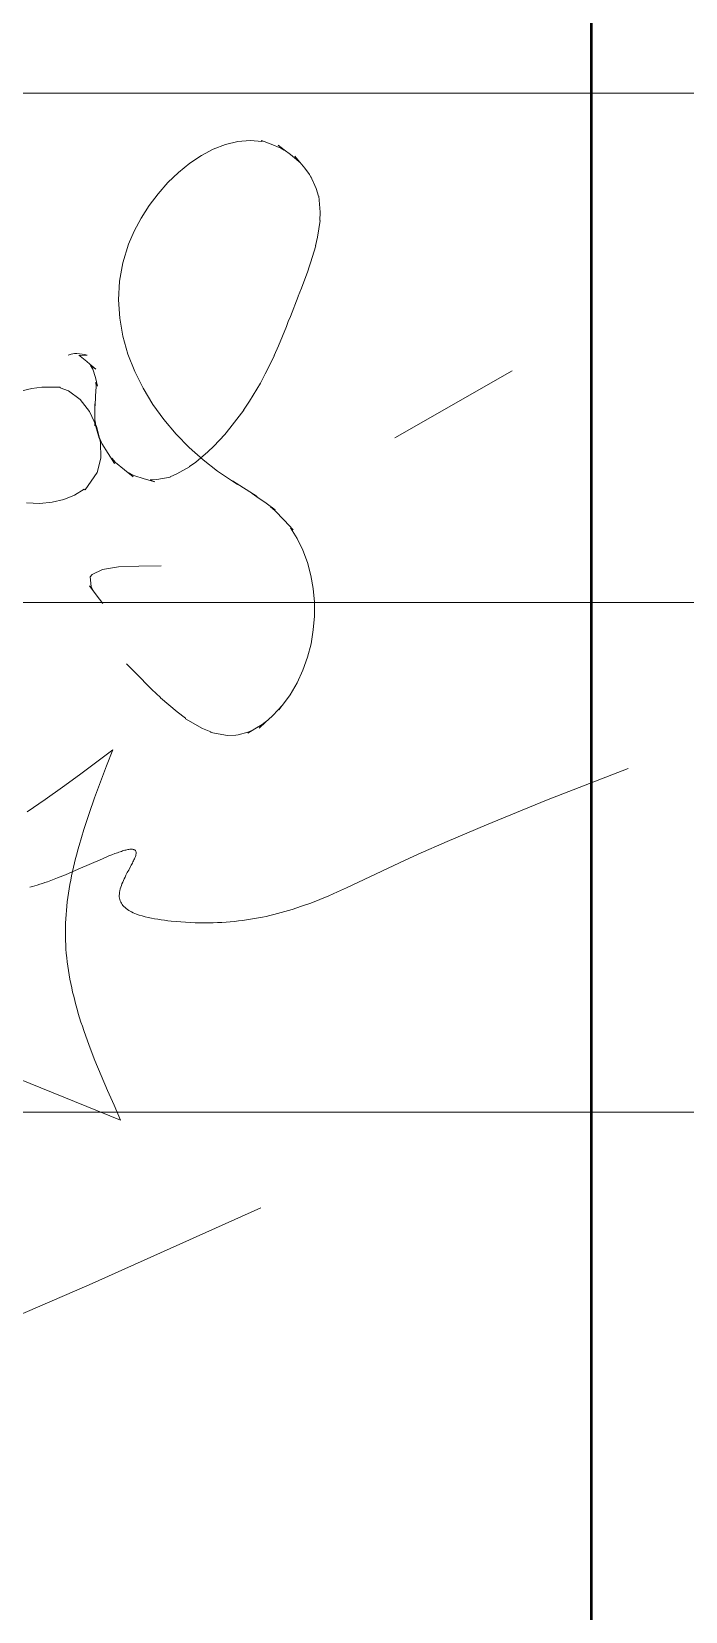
# Model space of a CAD drawing. Header units: millimetres. Extents: x 2020 to 424620, y 1313 to 117846.
# Drawn here: x 400405 to 400662, y 106569 to 107190 of the extents above; entities that cross this region are included whole.
import ezdxf

# ---------------------------------------------------------------- set-up
doc = ezdxf.new("R2010")
doc.units = ezdxf.units.MM
doc.layers.add('STANDARD', color=18, linetype='Continuous', lineweight=25, true_color=0x000000)

# ---------------------------------------------------------------- blocks, each defined once
blk = doc.blocks.new('*U87')
at = {"layer": 'STANDARD', "color": 0, "linetype": 'Continuous', "lineweight": 50}
blk.add_line((-130, 55), (-130, 0), dxfattribs=at)
at = {"layer": 'STANDARD', "color": 0, "linetype": 'Continuous', "lineweight": 13}
for p, q in [((-185, 25), (-120, 25)), ((-185, 20), (-120, 20)), ((-185, 15), (-120, 15))]:
    blk.add_line(p, q, dxfattribs=at)
at = {"layer": 'STANDARD', "color": 5, "linetype": 'Continuous', "lineweight": 18}
for p, q in [((-133.467, 24.527), (-133.588, 24.498)), ((-133.347, 24.537), (-133.467, 24.527)), ((-133.229, 24.526), (-133.347, 24.537)), ((-133.14, 24.499), (-133.236, 24.536)), ((-133.236, 24.536), (-133.229, 24.526)), ((-133.825, 24.389), (-133.939, 24.312)), ((-133.708, 24.451), (-133.825, 24.389)), ((-133.588, 24.498), (-133.708, 24.451)), ((-133.046, 24.461), (-133.14, 24.499)), ((-133.011, 24.445), (-133.073, 24.491)), ((-133.073, 24.491), (-133.013, 24.442)), ((-133.013, 24.442), (-133.046, 24.461)), ((-132.95, 24.398), (-133.011, 24.445)), ((-132.89, 24.349), (-132.95, 24.398)), ((-132.858, 24.324), (-132.908, 24.383)), ((-132.908, 24.383), (-132.862, 24.322)), ((-132.862, 24.322), (-132.89, 24.349)), ((-134.049, 24.223), (-134.153, 24.123)), ((-133.939, 24.312), (-134.049, 24.223)), ((-132.811, 24.263), (-132.858, 24.324)), ((-132.765, 24.202), (-132.811, 24.263)), ((-132.746, 24.17), (-132.765, 24.202)), ((-132.697, 24.064), (-132.753, 24.19)), ((-132.753, 24.19), (-132.746, 24.17)), ((-134.153, 24.123), (-134.25, 24.014)), ((-132.676, 23.989), (-132.697, 24.064)), ((-134.338, 23.897), (-134.417, 23.774)), ((-134.25, 24.014), (-134.338, 23.897)), ((-132.672, 23.99), (-132.676, 23.989)), ((-132.659, 23.832), (-132.672, 23.99)), ((-134.417, 23.774), (-134.485, 23.647)), ((-132.684, 23.587), (-132.659, 23.752)), ((-132.661, 23.751), (-132.659, 23.832)), ((-132.659, 23.752), (-132.661, 23.751)), ((-134.485, 23.647), (-134.541, 23.517)), ((-132.704, 23.503), (-132.684, 23.587)), ((-134.541, 23.517), (-134.597, 23.336)), ((-132.753, 23.336), (-132.702, 23.503)), ((-132.702, 23.503), (-132.704, 23.503)), ((-134.597, 23.336), (-134.629, 23.154)), ((-132.781, 23.252), (-132.768, 23.295)), ((-132.768, 23.295), (-132.753, 23.336)), ((-134.629, 23.154), (-134.638, 22.972)), ((-132.843, 23.088), (-132.781, 23.252)), ((-134.638, 22.972), (-134.626, 22.792)), ((-132.952, 22.807), (-132.875, 23.006)), ((-132.875, 23.007), (-132.843, 23.088)), ((-132.875, 23.006), (-132.875, 23.007)), ((-132.972, 22.759), (-132.952, 22.807)), ((-134.626, 22.792), (-134.595, 22.614)), ((-133.069, 22.52), (-132.99, 22.709)), ((-132.99, 22.709), (-132.972, 22.759)), ((-134.595, 22.614), (-134.545, 22.439)), ((-133.11, 22.427), (-133.069, 22.52)), ((-135.132, 22.429), (-135.103, 22.44)), ((-135.103, 22.44), (-135.07, 22.444)), ((-135.07, 22.444), (-135.046, 22.444)), ((-135.046, 22.444), (-135.021, 22.442)), ((-134.945, 22.429), (-135.026, 22.426)), ((-135.026, 22.426), (-135.014, 22.419)), ((-135.021, 22.442), (-134.996, 22.438)), ((-135.014, 22.419), (-134.982, 22.394)), ((-134.996, 22.438), (-134.971, 22.434)), ((-134.982, 22.394), (-134.95, 22.368)), ((-134.971, 22.434), (-134.945, 22.429)), ((-134.95, 22.368), (-134.919, 22.342)), ((-134.919, 22.342), (-134.86, 22.291)), ((-134.545, 22.439), (-134.478, 22.269)), ((-133.198, 22.245), (-133.109, 22.427)), ((-133.109, 22.427), (-133.11, 22.427)), ((-134.86, 22.291), (-134.912, 22.328)), ((-134.912, 22.328), (-134.89, 22.29)), ((-134.89, 22.29), (-134.865, 22.209)), ((-134.865, 22.209), (-134.845, 22.125)), ((-134.478, 22.269), (-134.396, 22.104)), ((-133.246, 22.155), (-133.198, 22.245)), ((-130.775, 22.276), (-131.928, 21.618)), ((-135.684, 22.055), (-135.487, 22.103)), ((-135.487, 22.101), (-135.391, 22.115)), ((-135.487, 22.103), (-135.487, 22.101)), ((-135.391, 22.115), (-135.209, 22.114)), ((-135.209, 22.114), (-135.211, 22.107)), ((-135.211, 22.107), (-135.128, 22.078)), ((-135.128, 22.078), (-135.015, 21.995)), ((-134.862, 22.027), (-134.867, 21.933)), ((-134.858, 22.12), (-134.862, 22.027)), ((-134.845, 22.125), (-134.86, 22.165)), ((-134.86, 22.165), (-134.858, 22.12)), ((-134.396, 22.104), (-134.301, 21.946)), ((-133.352, 21.978), (-133.244, 22.155)), ((-133.244, 22.155), (-133.246, 22.155)), ((-135.015, 21.995), (-134.922, 21.875)), ((-134.922, 21.875), (-134.854, 21.73)), ((-134.869, 21.931), (-134.871, 21.834)), ((-134.866, 21.979), (-134.869, 21.931)), ((-134.867, 21.933), (-134.866, 21.979)), ((-134.301, 21.946), (-134.192, 21.796)), ((-133.546, 21.712), (-133.409, 21.889)), ((-133.412, 21.889), (-133.352, 21.978)), ((-133.409, 21.889), (-133.412, 21.889)), ((-134.871, 21.834), (-134.87, 21.737)), ((-134.87, 21.737), (-134.868, 21.786)), ((-134.868, 21.786), (-134.859, 21.728)), ((-134.859, 21.728), (-134.828, 21.616)), ((-134.854, 21.73), (-134.816, 21.574)), ((-134.192, 21.796), (-134.073, 21.654)), ((-133.596, 21.652), (-133.546, 21.712)), ((-134.828, 21.616), (-134.825, 21.617)), ((-134.825, 21.617), (-134.801, 21.563)), ((-134.816, 21.574), (-134.811, 21.419)), ((-134.801, 21.563), (-134.74, 21.464)), ((-134.073, 21.654), (-133.945, 21.522)), ((-133.704, 21.536), (-133.595, 21.652)), ((-133.595, 21.652), (-133.596, 21.652)), ((-134.811, 21.419), (-134.846, 21.279)), ((-134.74, 21.464), (-134.676, 21.367)), ((-134.676, 21.367), (-134.704, 21.418)), ((-134.704, 21.418), (-134.666, 21.376)), ((-133.945, 21.522), (-133.808, 21.401)), ((-133.879, 21.379), (-133.76, 21.479)), ((-133.808, 21.401), (-133.665, 21.291)), ((-133.76, 21.48), (-133.704, 21.536)), ((-133.76, 21.479), (-133.76, 21.48)), ((-134.846, 21.279), (-134.965, 21.106)), ((-134.666, 21.376), (-134.58, 21.303)), ((-134.58, 21.303), (-134.493, 21.235)), ((-134.493, 21.235), (-134.535, 21.273)), ((-134.535, 21.273), (-134.487, 21.248)), ((-134.487, 21.248), (-134.385, 21.215)), ((-134.131, 21.236), (-134.067, 21.263)), ((-134.067, 21.263), (-133.94, 21.332)), ((-133.941, 21.335), (-133.879, 21.379)), ((-133.94, 21.332), (-133.941, 21.335)), ((-133.665, 21.291), (-133.569, 21.225)), ((-134.975, 21.113), (-135.068, 21.055)), ((-134.965, 21.106), (-134.975, 21.113)), ((-134.385, 21.215), (-134.283, 21.187)), ((-134.326, 21.207), (-134.261, 21.208)), ((-134.283, 21.187), (-134.326, 21.207)), ((-134.261, 21.208), (-134.131, 21.232)), ((-134.131, 21.232), (-134.131, 21.236)), ((-133.569, 21.225), (-133.471, 21.161)), ((-133.471, 21.161), (-133.52, 21.194)), ((-133.278, 21.041), (-133.52, 21.194)), ((-135.411, 20.974), (-135.542, 20.981)), ((-135.29, 20.985), (-135.411, 20.974)), ((-135.174, 21.012), (-135.29, 20.985)), ((-135.068, 21.055), (-135.174, 21.012)), ((-133.326, 21.071), (-133.28, 21.04)), ((-133.28, 21.04), (-133.189, 20.976)), ((-133.189, 20.976), (-133.1, 20.91)), ((-133.1, 20.91), (-133.146, 20.942)), ((-133.146, 20.942), (-133.104, 20.906)), ((-133.104, 20.906), (-133.013, 20.811)), ((-133.013, 20.811), (-132.924, 20.714)), ((-132.924, 20.714), (-132.95, 20.734)), ((-132.95, 20.734), (-132.884, 20.629)), ((-132.884, 20.629), (-132.829, 20.516)), ((-132.829, 20.516), (-132.785, 20.395)), ((-134.897, 20.276), (-134.796, 20.325)), ((-134.796, 20.325), (-134.637, 20.35)), ((-134.637, 20.35), (-134.438, 20.359)), ((-134.438, 20.359), (-134.22, 20.36)), ((-132.785, 20.395), (-132.751, 20.268)), ((-134.857, 20.078), (-134.921, 20.165)), ((-134.921, 20.165), (-134.886, 20.12)), ((-134.915, 20.253), (-134.897, 20.276)), ((-134.907, 20.16), (-134.915, 20.253)), ((-134.886, 20.12), (-134.907, 20.16)), ((-132.751, 20.268), (-132.728, 20.138)), ((-134.79, 19.991), (-134.857, 20.078)), ((-132.728, 20.138), (-132.716, 20.004)), ((-132.716, 20.004), (-132.716, 19.868)), ((-132.716, 19.868), (-132.727, 19.732)), ((-132.727, 19.732), (-132.749, 19.597)), ((-132.749, 19.597), (-132.783, 19.464)), ((-134.475, 19.314), (-134.558, 19.399)), ((-132.783, 19.464), (-132.828, 19.336)), ((-134.475, 19.313), (-134.475, 19.314)), ((-134.31, 19.148), (-134.475, 19.313)), ((-132.828, 19.336), (-132.886, 19.212)), ((-134.227, 19.069), (-134.31, 19.148)), ((-132.955, 19.095), (-133.009, 19.02)), ((-132.886, 19.212), (-132.955, 19.095)), ((-134.227, 19.066), (-134.227, 19.069)), ((-134.062, 18.927), (-134.227, 19.066)), ((-133.979, 18.865), (-134.062, 18.927)), ((-133.068, 18.95), (-133.131, 18.887)), ((-133.038, 18.985), (-133.068, 18.95)), ((-133.009, 19.02), (-133.064, 18.947)), ((-133.064, 18.947), (-133.038, 18.985)), ((-133.979, 18.861), (-133.979, 18.865)), ((-133.815, 18.766), (-133.979, 18.861)), ((-133.732, 18.731), (-133.815, 18.766)), ((-133.23, 18.804), (-133.3, 18.761)), ((-133.259, 18.767), (-133.196, 18.83)), ((-133.195, 18.826), (-133.259, 18.767)), ((-133.196, 18.83), (-133.23, 18.804)), ((-133.131, 18.887), (-133.195, 18.826)), ((-133.732, 18.725), (-133.732, 18.731)), ((-133.569, 18.697), (-133.732, 18.725)), ((-133.487, 18.699), (-133.569, 18.697)), ((-133.465, 18.701), (-133.487, 18.699)), ((-133.37, 18.728), (-133.465, 18.701)), ((-133.3, 18.761), (-133.37, 18.72)), ((-133.37, 18.72), (-133.335, 18.743)), ((-133.335, 18.743), (-133.37, 18.728)), ((-134.695, 18.554), (-135.022, 18.31)), ((-134.695, 18.554), (-134.756, 18.398)), ((-135.188, 18.188), (-135.022, 18.31)), ((-134.756, 18.398), (-134.815, 18.241)), ((-129.637, 18.373), (-130.438, 18.06)), ((-135.358, 18.067), (-135.188, 18.188)), ((-134.815, 18.241), (-134.872, 18.085)), ((-135.533, 17.946), (-135.358, 18.067)), ((-134.872, 18.085), (-134.927, 17.929)), ((-130.438, 18.06), (-131.029, 17.82)), ((-134.927, 17.929), (-134.978, 17.773)), ((-134.978, 17.773), (-135.025, 17.617)), ((-131.029, 17.82), (-131.414, 17.657)), ((-135.048, 17.532), (-135.059, 17.489)), ((-135.037, 17.574), (-135.048, 17.532)), ((-135.025, 17.617), (-135.037, 17.574)), ((-134.702, 17.526), (-134.732, 17.514)), ((-134.674, 17.537), (-134.702, 17.526)), ((-134.674, 17.537), (-134.66, 17.542)), ((-134.66, 17.542), (-134.647, 17.546)), ((-134.647, 17.546), (-134.634, 17.551)), ((-134.634, 17.551), (-134.622, 17.555)), ((-134.622, 17.555), (-134.61, 17.559)), ((-134.61, 17.559), (-134.598, 17.563)), ((-134.598, 17.563), (-134.587, 17.566)), ((-134.587, 17.566), (-134.576, 17.569)), ((-134.576, 17.569), (-134.566, 17.572)), ((-134.566, 17.572), (-134.556, 17.574)), ((-134.556, 17.574), (-134.546, 17.576)), ((-134.546, 17.576), (-134.537, 17.578)), ((-134.537, 17.578), (-134.528, 17.579)), ((-134.528, 17.579), (-134.52, 17.579)), ((-134.52, 17.579), (-134.513, 17.58)), ((-134.513, 17.58), (-134.506, 17.58)), ((-134.506, 17.58), (-134.499, 17.579)), ((-134.499, 17.579), (-134.493, 17.578)), ((-134.493, 17.578), (-134.488, 17.577)), ((-134.488, 17.577), (-134.483, 17.575)), ((-134.483, 17.575), (-134.479, 17.572)), ((-134.479, 17.572), (-134.475, 17.569)), ((-134.475, 17.569), (-134.472, 17.566)), ((-134.472, 17.566), (-134.469, 17.562)), ((-134.469, 17.562), (-134.467, 17.557)), ((-134.467, 17.527), (-134.469, 17.519)), ((-134.467, 17.557), (-134.466, 17.552)), ((-134.465, 17.534), (-134.467, 17.527)), ((-134.466, 17.552), (-134.465, 17.547)), ((-134.465, 17.547), (-134.465, 17.541)), ((-134.465, 17.541), (-134.465, 17.534)), ((-131.697, 17.532), (-131.881, 17.447)), ((-131.414, 17.657), (-131.697, 17.532)), ((-135.034, 17.383), (-135.159, 17.33)), ((-135.079, 17.404), (-135.089, 17.362)), ((-135.069, 17.447), (-135.079, 17.404)), ((-135.059, 17.489), (-135.069, 17.447)), ((-134.794, 17.487), (-135.034, 17.383)), ((-134.732, 17.514), (-134.794, 17.487)), ((-134.538, 17.375), (-134.545, 17.362)), ((-134.519, 17.411), (-134.538, 17.375)), ((-134.513, 17.422), (-134.519, 17.411)), ((-134.507, 17.433), (-134.513, 17.422)), ((-134.501, 17.444), (-134.507, 17.433)), ((-134.496, 17.455), (-134.501, 17.444)), ((-134.49, 17.465), (-134.496, 17.455)), ((-134.486, 17.475), (-134.49, 17.465)), ((-134.481, 17.485), (-134.486, 17.475)), ((-134.477, 17.494), (-134.481, 17.485)), ((-134.474, 17.502), (-134.477, 17.494)), ((-134.471, 17.51), (-134.474, 17.502)), ((-134.469, 17.519), (-134.471, 17.51)), ((-131.881, 17.447), (-132.402, 17.2)), ((-135.507, 17.207), (-135.483, 17.213)), ((-135.483, 17.213), (-135.459, 17.22)), ((-135.459, 17.22), (-135.435, 17.228)), ((-135.435, 17.228), (-135.41, 17.236)), ((-135.41, 17.236), (-135.385, 17.244)), ((-135.385, 17.244), (-135.361, 17.252)), ((-135.361, 17.252), (-135.335, 17.261)), ((-135.285, 17.28), (-135.335, 17.261)), ((-135.235, 17.299), (-135.285, 17.28)), ((-135.159, 17.33), (-135.235, 17.299)), ((-135.114, 17.234), (-135.121, 17.192)), ((-135.106, 17.277), (-135.114, 17.234)), ((-135.098, 17.319), (-135.106, 17.277)), ((-135.089, 17.362), (-135.098, 17.319)), ((-134.61, 17.223), (-134.616, 17.206)), ((-134.604, 17.239), (-134.61, 17.223)), ((-134.597, 17.256), (-134.604, 17.239)), ((-134.589, 17.273), (-134.597, 17.256)), ((-134.581, 17.29), (-134.589, 17.273)), ((-134.573, 17.307), (-134.581, 17.29)), ((-134.565, 17.324), (-134.573, 17.307)), ((-134.558, 17.337), (-134.565, 17.324)), ((-134.552, 17.35), (-134.558, 17.337)), ((-134.545, 17.362), (-134.552, 17.35)), ((-135.14, 17.065), (-135.145, 17.022)), ((-135.134, 17.107), (-135.14, 17.065)), ((-135.128, 17.149), (-135.134, 17.107)), ((-135.121, 17.192), (-135.128, 17.149)), ((-134.629, 17.142), (-134.63, 17.127)), ((-134.63, 17.127), (-134.63, 17.113)), ((-134.63, 17.113), (-134.629, 17.099)), ((-134.627, 17.158), (-134.629, 17.142)), ((-134.629, 17.099), (-134.626, 17.086)), ((-134.624, 17.173), (-134.627, 17.158)), ((-134.626, 17.086), (-134.622, 17.073)), ((-134.62, 17.19), (-134.624, 17.173)), ((-134.622, 17.073), (-134.616, 17.061)), ((-134.616, 17.206), (-134.62, 17.19)), ((-134.616, 17.061), (-134.61, 17.049)), ((-132.752, 17.052), (-132.663, 17.087)), ((-132.663, 17.087), (-132.575, 17.123)), ((-132.575, 17.123), (-132.488, 17.161)), ((-132.488, 17.161), (-132.402, 17.2)), ((-135.152, 16.938), (-135.155, 16.896)), ((-135.149, 16.98), (-135.152, 16.938)), ((-135.145, 17.022), (-135.149, 16.98)), ((-134.61, 17.049), (-134.603, 17.038)), ((-134.603, 17.038), (-134.594, 17.027)), ((-134.594, 17.027), (-134.585, 17.017)), ((-134.585, 17.017), (-134.574, 17.007)), ((-134.574, 17.007), (-134.563, 16.997)), ((-134.563, 16.997), (-134.551, 16.988)), ((-134.551, 16.988), (-134.538, 16.98)), ((-134.538, 16.98), (-134.524, 16.972)), ((-134.524, 16.972), (-134.509, 16.964)), ((-134.509, 16.964), (-134.494, 16.957)), ((-134.494, 16.957), (-134.478, 16.95)), ((-134.478, 16.95), (-134.461, 16.943)), ((-134.461, 16.943), (-134.434, 16.933)), ((-134.434, 16.933), (-134.406, 16.925)), ((-134.406, 16.925), (-134.377, 16.917)), ((-134.377, 16.917), (-134.346, 16.91)), ((-134.346, 16.91), (-134.315, 16.903)), ((-134.315, 16.903), (-134.284, 16.897)), ((-133.303, 16.899), (-133.264, 16.906)), ((-133.264, 16.906), (-133.226, 16.913)), ((-133.226, 16.913), (-133.189, 16.921)), ((-133.189, 16.921), (-133.152, 16.93)), ((-133.152, 16.93), (-133.115, 16.939)), ((-133.115, 16.939), (-133.078, 16.948)), ((-133.078, 16.948), (-133.042, 16.958)), ((-133.042, 16.958), (-133.006, 16.968)), ((-133.006, 16.968), (-132.97, 16.978)), ((-132.97, 16.978), (-132.935, 16.989)), ((-132.935, 16.989), (-132.843, 17.02)), ((-132.843, 17.02), (-132.752, 17.052)), ((-135.158, 16.811), (-135.159, 16.769)), ((-135.159, 16.769), (-135.159, 16.727)), ((-135.157, 16.853), (-135.158, 16.811)), ((-135.155, 16.896), (-135.157, 16.853)), ((-134.284, 16.897), (-134.252, 16.892)), ((-134.252, 16.892), (-134.219, 16.887)), ((-134.219, 16.887), (-134.187, 16.882)), ((-134.187, 16.882), (-134.154, 16.878)), ((-134.154, 16.878), (-134.122, 16.875)), ((-134.122, 16.875), (-134.073, 16.87)), ((-134.073, 16.87), (-134.026, 16.866)), ((-134.026, 16.866), (-133.979, 16.863)), ((-133.979, 16.863), (-133.933, 16.86)), ((-133.933, 16.86), (-133.887, 16.858)), ((-133.887, 16.858), (-133.842, 16.857)), ((-133.842, 16.857), (-133.798, 16.857)), ((-133.798, 16.857), (-133.754, 16.857)), ((-133.754, 16.857), (-133.71, 16.858)), ((-133.71, 16.858), (-133.667, 16.859)), ((-133.667, 16.859), (-133.625, 16.861)), ((-133.625, 16.861), (-133.583, 16.864)), ((-133.583, 16.864), (-133.542, 16.867)), ((-133.542, 16.867), (-133.501, 16.871)), ((-133.501, 16.871), (-133.46, 16.876)), ((-133.46, 16.876), (-133.42, 16.881)), ((-133.42, 16.881), (-133.381, 16.886)), ((-133.381, 16.886), (-133.342, 16.892)), ((-133.342, 16.892), (-133.303, 16.899)), ((-135.159, 16.727), (-135.158, 16.684)), ((-135.158, 16.684), (-135.156, 16.642)), ((-135.156, 16.642), (-135.153, 16.6)), ((-135.153, 16.6), (-135.15, 16.558)), ((-135.15, 16.558), (-135.146, 16.515)), ((-135.146, 16.515), (-135.141, 16.473)), ((-135.141, 16.473), (-135.135, 16.431)), ((-135.135, 16.431), (-135.129, 16.389)), ((-135.129, 16.389), (-135.122, 16.347)), ((-135.122, 16.347), (-135.114, 16.304)), ((-135.114, 16.304), (-135.106, 16.262)), ((-135.106, 16.262), (-135.097, 16.22)), ((-135.097, 16.22), (-135.088, 16.178)), ((-135.088, 16.178), (-135.077, 16.136)), ((-135.077, 16.136), (-135.067, 16.094)), ((-135.067, 16.094), (-135.056, 16.052)), ((-135.056, 16.052), (-135.044, 16.01)), ((-135.044, 16.01), (-135.032, 15.968)), ((-135.032, 15.968), (-135.019, 15.926)), ((-135.019, 15.926), (-135.006, 15.884)), ((-135.006, 15.884), (-134.992, 15.842)), ((-134.992, 15.842), (-134.978, 15.8)), ((-134.978, 15.8), (-134.925, 15.653)), ((-134.925, 15.653), (-134.869, 15.507)), ((-134.869, 15.507), (-134.809, 15.36)), ((-134.618, 14.921), (-135.731, 15.373)), ((-134.809, 15.36), (-134.747, 15.213)), ((-134.747, 15.213), (-134.682, 15.067)), ((-134.682, 15.067), (-134.618, 14.921)), ((-133.241, 14.06), (-134.925, 13.305)), ((-134.925, 13.305), (-135.796, 12.928))]:
    blk.add_line(p, q, dxfattribs=at)

msp = doc.modelspace()

# ---------------------------------------------------------------- block references
at = {"xscale": 40, "yscale": 40, "zscale": 40}
msp.add_blockref('*U87', (405824.83, 106165.51), dxfattribs=at)

doc.saveas('drawing.dxf')
